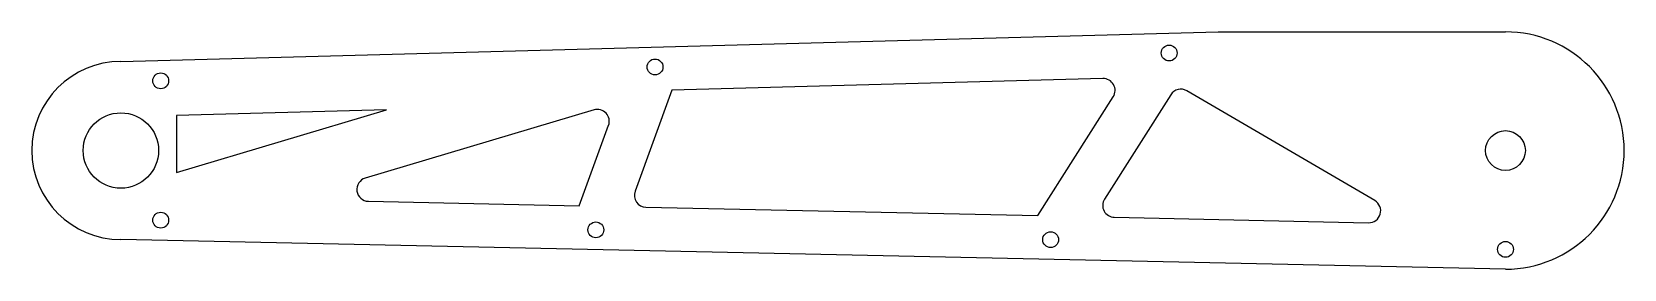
# Model space of a CAD drawing. Header units: millimetres. Extents: x -371 to 31, y -30 to 30.
import ezdxf

# ---------------------------------------------------------------- set-up
doc = ezdxf.new("R2010")
doc.units = ezdxf.units.MM

msp = doc.modelspace()

# ---------------------------------------------------------------- linework, layer by layer
at = {"color": 7, "linetype": 'Continuous', "lineweight": 25}
for p, q in [((-348.54, 22.35), (-71.15, 29.85)), ((-71.15, 29.85), (1.46, 29.85)), ((-100.31, 18.04), (-209.27, 15.09)), ((-209.27, 15.09), (-218.56, -10.46)), ((-116.77, -16.61), (-97.69, 13.43)), ((-83.14, 13.95), (-99.89, -12.42)), ((-31.57, -12.81), (-79.1, 14.94)), ((-281.39, 10.14), (-334.46, 8.7)), ((-334.46, -5.68), (-281.39, 10.14)), ((-334.46, 8.7), (-334.46, -5.68)), ((-228.94, 10.12), (-286.75, -7.11)), ((-232.66, -14.13), (-225.26, 6.22)), ((-285.95, -12.99), (-232.66, -14.13)), ((-215.8, -14.49), (-116.77, -16.61)), ((-97.42, -17.03), (-33.14, -18.4)), ((1.46, -30.15), (-348.54, -22.65))]:
    msp.add_line(p, q, dxfattribs=at)
for centre, radius in [((-83.56, 24.49), 2), ((-213.51, 20.98), 2), ((-338.46, 17.46), 2), ((-348.54, -0.15), 9.53), ((1.46, -0.15), 5.03), ((-338.46, -17.75), 2), ((-228.49, -20.22), 2), ((-113.52, -22.68), 2), ((1.46, -25.15), 2)]:
    msp.add_circle(centre, radius, dxfattribs=at)
for centre, radius, start, end in [((1.46, -0.15), 30, 270, 90), ((-348.54, -0.15), 22.5, 90, 270), ((-100.22, 15.04), 3, 327.5816, 91.5488), ((-80.61, 12.35), 3, 59.7217, 147.5816), ((-228.08, 7.24), 3, 340.0183, 106.5963), ((-285.89, -9.99), 3, 106.5963, 268.7724), ((-215.74, -11.49), 3, 160.0183, 268.7724), ((-97.36, -14.03), 3, 147.5816, 268.7724), ((-33.08, -15.4), 3, 268.7724, 59.7217)]:
    msp.add_arc(centre, radius, start, end, dxfattribs=at)

doc.saveas('drawing.dxf')
